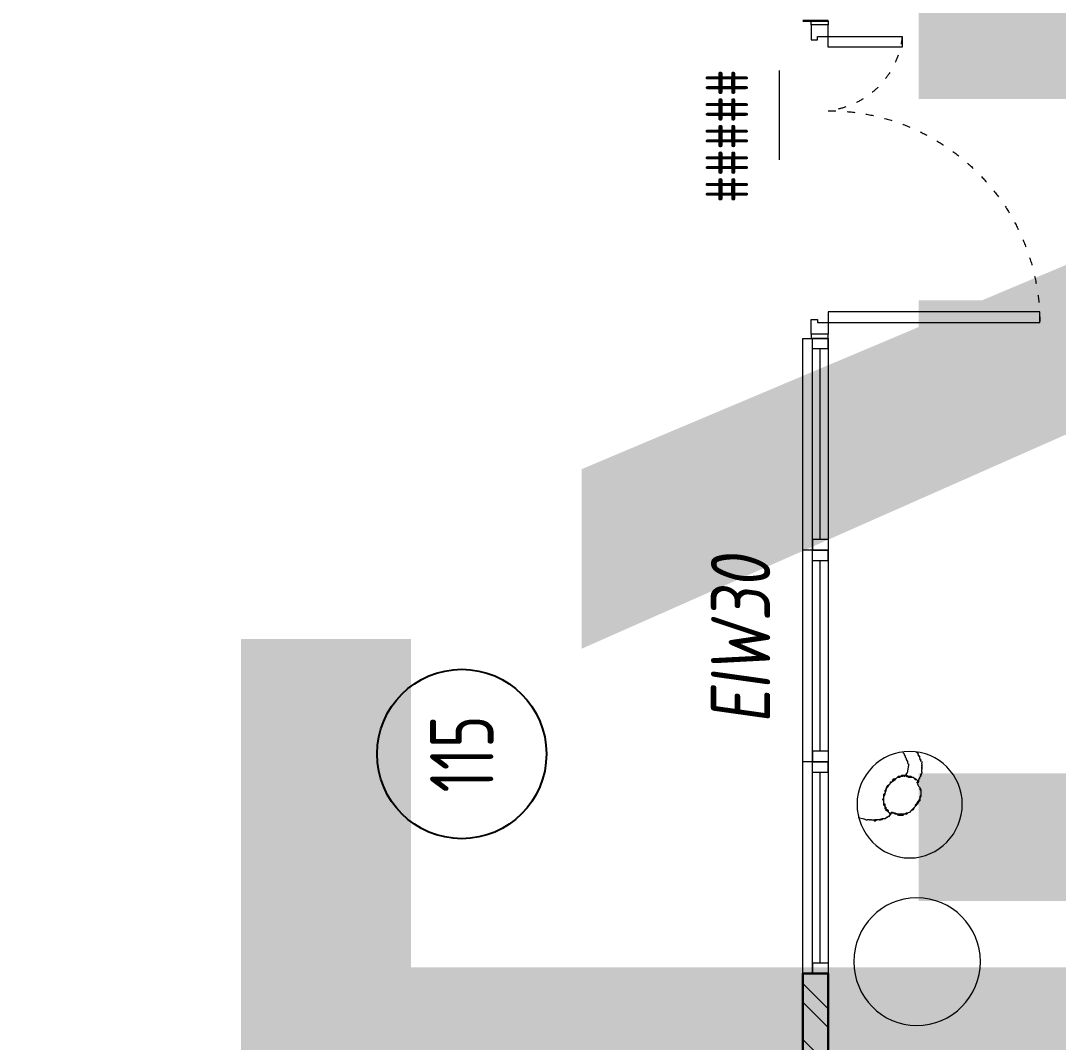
# Model space of a CAD drawing. Header units: millimetres. Extents: x -136099598 to 11807193, y 0 to 779331.
# Drawn here: x -136048492 to -136043591, y 244300 to 249124 of the extents above; entities that cross this region are included whole.
import ezdxf
from ezdxf import colors
from ezdxf.entities.mleader import LeaderData, LeaderLine
from ezdxf.enums import TextEntityAlignment as Align
from ezdxf.math import Vec2, Vec3

# ---------------------------------------------------------------- set-up
doc = ezdxf.new("R2018")
doc.units = ezdxf.units.MM
doc.header["$MEASUREMENT"] = 0
doc.linetypes.add('ACAD_ISO03W100', pattern=[30, 12, -18])
doc.layers.get('0').update_dxf_attribs({"color": 250, "lineweight": 9})
for name, color, linetype, lineweight in [('АР_Витраж', 4, 'Continuous', 15), ('АР_Двери', 5, 'Continuous', 18), ('АР_Маркер экспликации', 239, 'Continuous', 13), ('АР_Номер помещения', 1, 'Continuous', 25), ('АР_Отметки', 250, 'Continuous', 15), ('АР_Перегородки кирпич', 244, 'Continuous', 30), ('АР_Перегородки_кирпич_Штрих', 244, 'Continuous', 5), ('АР_Помещения_площадь', 19, 'Continuous', 9), ('АР_тонкая линия', 250, 'Continuous', 0)]:
    doc.layers.add(name, color=color, linetype=linetype, lineweight=lineweight)
doc.layers.add('АР_Названия помещений', color=124, linetype='Continuous', lineweight=5, plot=False)
doc.layers.add('АР_ПБ_Двери', color=7, linetype='Continuous', lineweight=15, true_color=0xdb0000)
doc.layers.add('ТХ_мебель_коридор', color=250, linetype='Continuous')
doc.styles.add('ISOCPEUR', font='isocpeur.ttf', dxfattribs={"width": 0.7})
doc.styles.get("Standard").update_dxf_attribs({"font": 'isocpeur.ttf'})
doc.styles.add('Архитект', font='isocpeur.ttf', dxfattribs={"width": 0.8, "oblique": 8})

# ---------------------------------------------------------------- blocks, each defined once
blk = doc.blocks.new('Полуторная_на лестницу')
for points in [[(75, 80), (75, 1080), (124.9, 1080), (124.9, 80)], [(1375.1, 430), (1375.1, 80), (1425, 80), (1425, 430)]]:
    blk.add_lwpolyline(points, close=True)
for points in [[(0, 0), (0, 80), (20, 80), (20, 0), (0, 0)], [(20, 80), (20, 0), (90, 0), (90, 30), (75, 30), (75, 80), (20, 80)], [(1480, 80), (1480, 0), (1410, 0), (1410, 30), (1425, 30), (1425, 80), (1480, 80)], [(1500, 0), (1500, 80), (1480, 80), (1480, 0), (1500, 0)]]:
    blk.add_lwpolyline(points)
at = {"linetype": 'ACAD_ISO03W100', "ltscale": 3}
for centre, radius, start, end in [((75, 80), 1000, 0, 90), ((1465.4, 39.6), 392.5, 95.9075, 174.0925)]:
    blk.add_arc(centre, radius, start, end, dxfattribs=at)
blk = doc.blocks.new('_DotSmall')
at = {"color": 0, "linetype": 'ByBlock', "const_width": 0.5}
blk.add_lwpolyline([(-0.0625, 0, 1), (0.0625, 0, 1)], format="xyb", close=True, dxfattribs=at)
blk = doc.blocks.new('*U411')
at = {"linetype": 'ByBlock'}
for p, q in [((0, 0), (0, -74)), ((50, 0), (0, 0)), ((0, -74), (0, 0)), ((1000, 0), (0, 0)), ((50, 0), (50, -74)), ((950, 0), (50, 0)), ((50, -37), (950, -37)), ((950, 0), (1000, 0)), ((950, 0), (950, -74)), ((1000, 0), (1000, -74)), ((1000, -74), (1000, 0)), ((50, -74), (0, -74)), ((0, -74), (1000, -74)), ((50, -74), (950, -74)), ((950, -74), (1000, -74))]:
    blk.add_line(p, q, dxfattribs=at)
blk = doc.blocks.new('*U412')
at = {"linetype": 'ByBlock'}
for p, q in [((0, 0), (0, -74)), ((50, 0), (0, 0)), ((0, -74), (0, 0)), ((1000, 0), (0, 0)), ((50, 0), (50, -74)), ((950, 0), (50, 0)), ((50, -37), (950, -37)), ((950, 0), (1000, 0)), ((950, 0), (950, -74)), ((1000, 0), (1000, -74)), ((1000, -74), (1000, 0)), ((50, -74), (0, -74)), ((0, -74), (1000, -74)), ((50, -74), (950, -74)), ((950, -74), (1000, -74))]:
    blk.add_line(p, q, dxfattribs=at)
blk = doc.blocks.new('*U413')
at = {"linetype": 'ByBlock'}
for p, q in [((0, 0), (0, -74)), ((50, 0), (0, 0)), ((0, -74), (0, 0)), ((1000, 0), (0, 0)), ((50, 0), (50, -74)), ((950, 0), (50, 0)), ((50, -37), (950, -37)), ((950, 0), (1000, 0)), ((950, 0), (950, -74)), ((1000, 0), (1000, -74)), ((1000, -74), (1000, 0)), ((50, -74), (0, -74)), ((0, -74), (1000, -74)), ((50, -74), (950, -74)), ((950, -74), (1000, -74))]:
    blk.add_line(p, q, dxfattribs=at)
blk = doc.blocks.new('*U357')
at = {"color": 7, "style": 'ISOCPEUR', "width": 0.7, "flags": 1}
blk.add_attdef('КАТЕГОРИЯ', (-499.2, -2092.2), '', height=250, dxfattribs=at)
at = {"layer": 'АР_Номер помещения', "color": 7, "style": 'ISOCPEUR', "width": 0.7}
blk.add_attdef('НОМЕР_ПОМЕЩЕНИЯ', text='', height=300, dxfattribs=at).set_placement((-4552.2, -3994.2), align=Align.MIDDLE_CENTER)
at = {"layer": 'АР_Помещения_площадь', "color": 7, "lineweight": 30, "width": 0.7, "flags": 104}
blk.add_attdef('ИМЯ_ПОМЕЩЕНИЯ', text='', height=100, dxfattribs=at).set_placement((157.6, 1217.1), align=Align.MIDDLE_CENTER)
at = {"layer": 'АР_Помещения_площадь', "color": 7, "style": 'ISOCPEUR', "width": 0.7}
blk.add_attdef('ПЛОЩАДЬ_ПОМЕЩЕНИЯ', text='', height=200, dxfattribs=at).set_placement((-4339.3, -4729.1), align=Align.MIDDLE_RIGHT)
blk = doc.blocks.new('*U73')
at = {"color": 7, "style": 'ISOCPEUR', "width": 0.7, "flags": 1}
blk.add_attdef('КАТЕГОРИЯ', (-499.2, -2092.2), '', height=250, dxfattribs=at)
at = {"layer": 'АР_Номер помещения', "color": 7, "style": 'ISOCPEUR', "width": 0.7}
blk.add_attdef('НОМЕР_ПОМЕЩЕНИЯ', text='', height=300, dxfattribs=at).set_placement((-21113.3, 1726.7), align=Align.MIDDLE_CENTER)
at = {"layer": 'АР_Помещения_площадь', "color": 7, "style": 'ISOCPEUR', "width": 0.7}
blk.add_attdef('ПЛОЩАДЬ_ПОМЕЩЕНИЯ', text='', height=200, dxfattribs=at).set_placement((-19122.1, 1178.1), align=Align.MIDDLE_RIGHT)
at = {"layer": 'АР_Помещения_площадь', "color": 7, "lineweight": 30, "width": 0.7, "flags": 104}
blk.add_attdef('ИМЯ_ПОМЕЩЕНИЯ', text='', height=100, dxfattribs=at).set_placement((157.6, 1217.1), align=Align.MIDDLE_CENTER)
blk = doc.blocks.new('*U87')
at = {"layer": 'АР_Номер помещения', "color": 7}
blk.add_circle((-14333.1, 1454.1), 400, dxfattribs=at)
at = {"layer": 'АР_Помещения_площадь', "color": 7}
blk.add_line((-11105.4, -45.5), (-11527.7, -45.5), dxfattribs=at)
at = {"color": 7, "style": 'ISOCPEUR', "width": 0.7, "flags": 1}
blk.add_attdef('КАТЕГОРИЯ', (-499.2, -2092.2), '', height=250, dxfattribs=at)
at = {"layer": 'АР_Номер помещения', "color": 7, "style": 'ISOCPEUR', "width": 0.7}
blk.add_attdef('НОМЕР_ПОМЕЩЕНИЯ', text='', height=300, dxfattribs=at).set_placement((-14333.1, 1454.1), align=Align.MIDDLE_CENTER)
at = {"layer": 'АР_Помещения_площадь', "color": 7, "lineweight": 30, "width": 0.7, "flags": 104}
blk.add_attdef('ИМЯ_ПОМЕЩЕНИЯ', text='', height=100, dxfattribs=at).set_placement((157.6, 1217.1), align=Align.MIDDLE_CENTER)
at = {"layer": 'АР_Помещения_площадь', "color": 7, "style": 'ISOCPEUR', "width": 0.7}
blk.add_attdef('ПЛОЩАДЬ_ПОМЕЩЕНИЯ', text='', height=200, dxfattribs=at).set_placement((-11100.5, 201), align=Align.MIDDLE_RIGHT)
blk = doc.blocks.new('*U88')
at = {"color": 7, "style": 'ISOCPEUR', "width": 0.7, "flags": 1}
blk.add_attdef('КАТЕГОРИЯ', (-499.2, -2092.2), '', height=250, dxfattribs=at)
at = {"layer": 'АР_Номер помещения', "color": 7, "style": 'ISOCPEUR', "width": 0.7}
blk.add_attdef('НОМЕР_ПОМЕЩЕНИЯ', text='', height=300, dxfattribs=at).set_placement((-13523, 1416.1), align=Align.MIDDLE_CENTER)
at = {"layer": 'АР_Помещения_площадь', "color": 7, "lineweight": 30, "width": 0.7, "flags": 104}
blk.add_attdef('ИМЯ_ПОМЕЩЕНИЯ', text='', height=100, dxfattribs=at).set_placement((157.6, 1217.1), align=Align.MIDDLE_CENTER)
at = {"layer": 'АР_Помещения_площадь', "color": 7, "style": 'ISOCPEUR', "width": 0.7}
blk.add_attdef('ПЛОЩАДЬ_ПОМЕЩЕНИЯ', text='', height=200, dxfattribs=at).set_placement((-13378, 618.9), align=Align.MIDDLE_RIGHT)
blk = doc.blocks.new('A$C13decc58')
at = {"layer": 'АР_Перегородки_кирпич_Штрих', "ltscale": 100}
h = blk.add_hatch(dxfattribs=at)
h.set_pattern_fill('ANSI32', color=256, scale=500)
h.set_pattern_definition([(45, (-939157.13, 101626.57), (-132.58252, 132.58252), []), (45, (-939068.74, 101626.57), (-132.58252, 132.58252), [])])
h.paths.add_polyline_path([(49416.8, 15307.9), (46505.4, 15307.9), (46505.4, 15187.9), (49416.7, 15187.9)])
at = {"layer": 'АР_Перегородки кирпич', "ltscale": 100}
for points in [[(49416.7, 15307.9), (46505.4, 15307.9)], [(49416.7, 15307.9), (49416.7, 15187.9)], [(49416.7, 15187.9), (46505.4, 15187.9)]]:
    blk.add_lwpolyline(points, dxfattribs=at)
at = {"layer": 'АР_Перегородки кирпич', "linetype": 'Continuous', "ltscale": 100}
blk.add_lwpolyline([(53916.7, 15187.9), (53916.7, 15307.9)], dxfattribs=at)
at = {"layer": 'АР_тонкая линия', "ltscale": 100}
for points in [[(49416.7, 15307.9), (52416.7, 15307.9), (52416.7, 15261.9)], [(50416.7, 15261.9), (50416.7, 15307.9)], [(51416.7, 15261.9), (51416.7, 15307.9)]]:
    blk.add_lwpolyline(points, dxfattribs=at)
at = {"layer": 'ТХ_мебель_коридор', "lineweight": 0, "ltscale": 100, "transparency": 33554687}
for points in [[(50142.9, 15008.9), (50148.2, 15019.5)], [(50142.9, 15008.9), (50142.9, 15003.6)], [(50142.9, 14993), (50142.9, 15003.6)], [(50153.5, 15045.9), (50148.2, 15019.5)], [(50148.2, 15024.7), (50148.2, 15024.7)], [(50137.6, 14966.5), (50142.9, 14971.8)], [(50137.6, 14966.5), (50142.9, 14956)], [(50142.9, 14993), (50142.9, 14987.7)], [(50142.9, 14982.4), (50142.9, 14987.7)], [(50142.9, 14982.4), (50142.9, 14971.8), (50142.9, 14966.5)], [(50142.9, 14950.7), (50142.9, 14961.2), (50142.9, 14966.5)], [(50142.9, 14950.7), (50142.9, 14956)], [(50142.9, 14945.4), (50142.9, 14950.7)], [(50142.9, 14945.4), (50148.2, 14934.8)], [(50142.9, 14945.4), (50142.9, 14940.1)], [(50148.2, 14940.1), (50142.9, 14945.4)], [(50142.9, 14934.8), (50142.9, 14940.1)], [(50148.2, 14929.5), (50142.9, 14934.8)], [(50148.2, 14929.5), (50148.2, 14934.8)], [(50148.2, 14918.9), (50148.2, 14929.5)], [(50153.5, 14913.6), (50153.5, 14913.6), (50148.2, 14918.9)], [(50153.5, 14908.3), (50153.5, 14913.6)], [(50158.8, 14903), (50153.5, 14908.3)], [(50158.8, 14897.7), (50158.8, 14903)], [(50174.7, 14897.7), (50179.9, 14903)], [(50179.9, 14903), (50185.2, 14908.3)], [(50179.9, 14903), (50185.2, 14903)], [(50185.2, 14913.6), (50190.5, 14913.6)], [(50185.2, 14908.3), (50185.2, 14913.6)], [(50185.2, 14903), (50190.5, 14908.3)], [(50190.5, 14913.6), (50195.8, 14918.9)], [(50190.5, 14913.6), (50190.5, 14913.6)], [(50190.5, 14908.3), (50195.8, 14913.6)], [(50195.8, 14918.9), (50206.4, 14918.9)], [(50195.8, 14913.6), (50201.1, 14913.6)], [(50201.1, 14913.6), (50206.4, 14918.9)], [(50206.4, 14918.9), (50211.7, 14924.2)], [(50206.4, 14918.9), (50211.7, 14918.9)], [(50211.7, 14924.2), (50217, 14924.2)], [(50211.7, 14918.9), (50217, 14918.9)], [(50211.7, 14918.9), (50211.7, 14918.9)], [(50217, 14924.2), (50222.3, 14924.2)], [(50217, 14924.2), (50227.6, 14924.2)], [(50217, 14918.9), (50217, 14924.2)], [(50222.3, 14924.2), (50232.9, 14924.2)], [(50222.3, 14924.2), (50222.3, 14924.2)], [(50227.6, 14924.2), (50232.9, 14924.2)], [(50232.9, 14924.2), (50238.2, 14929.5)], [(50232.9, 14924.2), (50238.2, 14924.2)], [(50238.2, 14929.5), (50248.7, 14924.2)], [(50238.2, 14929.5), (50238.2, 14929.5)], [(50238.2, 14924.2), (50248.7, 14924.2)], [(50248.7, 14924.2), (50254, 14924.2)], [(50254, 14924.2), (50264.6, 14924.2)], [(50254, 14924.2), (50264.6, 14918.9)], [(50264.6, 14924.2), (50269.9, 14918.9)], [(50269.9, 14918.9), (50264.6, 14924.2)], [(50264.6, 14918.9), (50269.9, 14918.9)], [(50269.9, 14918.9), (50280.5, 14913.6)], [(50275.2, 14918.9), (50269.9, 14918.9)], [(50275.2, 14918.9), (50280.5, 14918.9)], [(50280.5, 14918.9), (50285.8, 14913.6)], [(50280.5, 14913.6), (50285.8, 14913.6)], [(50291.1, 14913.6), (50285.8, 14913.6)], [(50285.8, 14913.6), (50296.4, 14908.3)], [(50291.1, 14913.6), (50301.7, 14908.3)], [(50296.4, 14908.3), (50301.7, 14908.3)], [(50296.4, 14908.3), (50301.7, 14903)], [(50301.7, 14908.3), (50301.7, 14908.3)], [(50306.9, 14903), (50301.7, 14908.3)], [(50301.7, 14903), (50312.2, 14897.7)], [(50312.2, 14897.7), (50306.9, 14903)], [(50158.8, 14897.7), (50164.1, 14897.7)], [(50169.4, 14892.5), (50164.1, 14897.7)], [(50164.1, 14855.4), (50169.4, 14860.7)], [(50164.1, 14844.8), (50164.1, 14855.4)], [(50169.4, 14897.7), (50169.4, 14897.7), (50169.4, 14897.7), (50169.4, 14892.5), (50169.4, 14892.5), (50169.4, 14892.5), (50169.4, 14892.5), (50169.4, 14892.5), (50169.4, 14892.5), (50169.4, 14892.5), (50169.4, 14892.5)], [(50169.4, 14892.5), (50169.4, 14897.7)], [(50169.4, 14892.5), (50174.7, 14892.5), (50174.7, 14897.7)], [(50174.7, 14897.7), (50169.4, 14897.7)], [(50179.9, 14887.2), (50169.4, 14892.5)], [(50169.4, 14892.5), (50169.4, 14892.5)], [(50169.4, 14871.3), (50174.7, 14876.6)], [(50169.4, 14860.7), (50169.4, 14871.3)], [(50169.4, 14860.7), (50174.7, 14871.3)], [(50169.4, 14855.4), (50169.4, 14860.7)], [(50169.4, 14844.8), (50169.4, 14855.4)], [(50174.7, 14897.7), (50174.7, 14897.7)], [(50174.7, 14881.9), (50174.7, 14887.2)], [(50174.7, 14876.6), (50174.7, 14887.2)], [(50174.7, 14876.6), (50179.9, 14887.2)], [(50174.7, 14876.6), (50179.9, 14881.9)], [(50174.7, 14871.3), (50174.7, 14876.6)], [(50317.5, 14892.5), (50312.2, 14897.7)], [(50317.5, 14892.5), (50322.8, 14892.5)], [(50317.5, 14892.5), (50322.8, 14887.2)], [(50322.8, 14892.5), (50322.8, 14887.2), (50322.8, 14887.2)], [(50322.8, 14887.2), (50328.1, 14876.6)], [(50328.1, 14881.9), (50328.1, 14881.9), (50322.8, 14887.2)], [(50333.4, 14876.6), (50328.1, 14887.2)], [(50328.1, 14881.9), (50333.4, 14881.9)], [(50333.4, 14881.9), (50328.1, 14881.9)], [(50333.4, 14876.6), (50333.4, 14881.9), (50328.1, 14881.9)], [(50328.1, 14881.9), (50333.4, 14876.6)], [(50328.1, 14876.6), (50333.4, 14871.3)], [(50333.4, 14876.6), (50338.7, 14871.3)], [(50333.4, 14876.6), (50338.7, 14876.6)], [(50333.4, 14871.3), (50338.7, 14866)], [(50338.7, 14871.3), (50338.7, 14866)], [(50338.7, 14866), (50344, 14860.7)], [(50344, 14860.7), (50344, 14850.1)], [(50344, 14860.7), (50349.3, 14855.4), (50349.3, 14855.4)], [(50349.3, 14855.4), (50349.3, 14844.8)], [(50164.1, 14834.2), (50164.1, 14844.8)], [(50169.4, 14829), (50164.1, 14834.2)], [(50169.4, 14839.5), (50169.4, 14844.8)], [(50169.4, 14829), (50169.4, 14839.5)], [(50169.4, 14818.4), (50169.4, 14829)], [(50174.7, 14818.4), (50169.4, 14829)], [(50169.4, 14818.4), (50174.7, 14813.1)], [(50174.7, 14813.1), (50174.7, 14818.4)], [(50179.9, 14802.5), (50174.7, 14813.1)], [(50344, 14850.1), (50349.3, 14844.8)], [(50349.3, 14818.4), (50344, 14807.8)], [(50344, 14807.8), (50344, 14797.2)], [(50349.3, 14844.8), (50349.3, 14844.8), (50354.6, 14839.5)], [(50349.3, 14844.8), (50349.3, 14839.5)], [(50349.3, 14839.5), (50349.3, 14834.2)], [(50349.3, 14829), (50349.3, 14834.2)], [(50349.3, 14829), (50349.3, 14823.7)], [(50349.3, 14823.7), (50354.6, 14823.7), (50354.6, 14818.4)], [(50354.6, 14818.4), (50349.3, 14813.1)], [(50354.6, 14818.4), (50349.3, 14813.1), (50354.6, 14818.4), (50349.3, 14818.4)], [(50354.6, 14818.4), (50354.6, 14818.4), (50349.3, 14818.4)], [(50349.3, 14813.1), (50349.3, 14807.8)], [(50349.3, 14807.8), (50349.3, 14797.2)], [(50354.6, 14839.5), (50354.6, 14834.2)], [(50354.6, 14834.2), (50354.6, 14823.7)], [(50354.6, 14823.7), (50354.6, 14823.7)], [(50359.9, 14818.4), (50354.6, 14818.4), (50354.6, 14823.7), (50354.6, 14823.7)], [(50354.6, 14823.7), (50354.6, 14818.4)], [(50354.6, 14818.4), (50354.6, 14818.4)], [(50365.2, 14813.1), (50359.9, 14818.4)], [(50365.2, 14813.1), (50391.6, 14807.8)], [(50391.6, 14807.8), (50396.9, 14807.8)], [(50402.2, 14807.8), (50396.9, 14807.8)], [(50412.8, 14813.1), (50402.2, 14807.8), (50402.2, 14807.8)], [(50407.5, 14807.8), (50402.2, 14807.8)], [(50428.7, 14818.4), (50418.1, 14813.1), (50412.8, 14813.1)], [(50433.9, 14818.4), (50428.7, 14818.4)], [(50433.9, 14818.4), (50439.2, 14823.7)], [(50444.5, 14823.7), (50439.2, 14823.7), (50439.2, 14823.7)], [(50455.1, 14829), (50449.8, 14829), (50444.5, 14823.7)], [(50455.1, 14829), (50460.4, 14834.2)], [(50185.2, 14797.2), (50179.9, 14802.5)], [(50190.5, 14786.6), (50185.2, 14797.2)], [(50190.5, 14791.9), (50185.2, 14797.2)], [(50201.1, 14781.3), (50190.5, 14791.9)], [(50201.1, 14781.3), (50190.5, 14786.6)], [(50206.4, 14776), (50201.1, 14781.3)], [(50211.7, 14770.7), (50206.4, 14776)], [(50211.7, 14776), (50206.4, 14776)], [(50211.7, 14776), (50211.7, 14770.7)], [(50217, 14770.7), (50211.7, 14776)], [(50217, 14765.5), (50211.7, 14770.7), (50211.7, 14770.7), (50211.7, 14770.7)], [(50227.6, 14765.5), (50217, 14770.7)], [(50227.6, 14760.2), (50217, 14765.5)], [(50232.9, 14760.2), (50227.6, 14765.5)], [(50232.9, 14754.9), (50227.6, 14760.2)], [(50243.4, 14754.9), (50232.9, 14760.2)], [(50243.4, 14754.9), (50232.9, 14754.9)], [(50254, 14749.6), (50243.4, 14754.9)], [(50254, 14754.9), (50243.4, 14754.9)], [(50259.3, 14749.6), (50254, 14754.9)], [(50285.8, 14754.9), (50280.5, 14749.6)], [(50296.4, 14754.9), (50285.8, 14749.6)], [(50296.4, 14754.9), (50285.8, 14754.9)], [(50301.7, 14760.2), (50296.4, 14754.9)], [(50312.2, 14765.5), (50301.7, 14760.2)], [(50312.2, 14765.5), (50312.2, 14765.5), (50301.7, 14760.2)], [(50312.2, 14765.5), (50306.9, 14760.2)], [(50312.2, 14765.5), (50312.2, 14765.5)], [(50317.5, 14765.5), (50312.2, 14765.5), (50312.2, 14765.5)], [(50317.5, 14765.5), (50317.5, 14765.5), (50312.2, 14765.5)], [(50322.8, 14765.5), (50317.5, 14770.7)], [(50317.5, 14765.5), (50317.5, 14765.5)], [(50317.5, 14765.5), (50322.8, 14760.2), (50322.8, 14760.2)], [(50317.5, 14765.5), (50322.8, 14765.5), (50322.8, 14765.5), (50322.8, 14765.5), (50322.8, 14765.5)], [(50317.5, 14760.2), (50322.8, 14760.2), (50322.8, 14760.2)], [(50322.8, 14765.5), (50322.8, 14760.2)], [(50322.8, 14765.5), (50322.8, 14765.5)], [(50328.1, 14765.5), (50322.8, 14765.5)], [(50328.1, 14760.2), (50328.1, 14760.2), (50328.1, 14760.2), (50322.8, 14760.2), (50322.8, 14760.2), (50322.8, 14760.2)], [(50322.8, 14760.2), (50322.8, 14760.2)], [(50333.4, 14770.7), (50328.1, 14765.5)], [(50328.1, 14765.5), (50328.1, 14765.5)], [(50328.1, 14765.5), (50328.1, 14765.5), (50328.1, 14760.2)], [(50333.4, 14760.2), (50328.1, 14760.2)], [(50328.1, 14760.2), (50328.1, 14760.2)], [(50338.7, 14781.3), (50333.4, 14776)], [(50338.7, 14776), (50333.4, 14770.7)], [(50333.4, 14776), (50333.4, 14770.7)], [(50338.7, 14754.9), (50333.4, 14760.2)], [(50344, 14786.6), (50344, 14786.6), (50338.7, 14781.3)], [(50344, 14786.6), (50338.7, 14781.3)], [(50338.7, 14781.3), (50338.7, 14776)], [(50338.7, 14754.9), (50344, 14754.9)], [(50338.7, 14754.9), (50338.7, 14754.9)], [(50349.3, 14797.2), (50344, 14791.9)], [(50344, 14797.2), (50344, 14791.9)], [(50344, 14791.9), (50344, 14786.6)], [(50344, 14754.9), (50349.3, 14749.6)], [(50423.4, 14749.6), (50428.7, 14754.9)], [(50433.9, 14754.9), (50428.7, 14754.9)], [(50433.9, 14754.9), (50444.5, 14754.9), (50444.5, 14760.2)], [(50460.4, 14765.5), (50444.5, 14760.2)], [(50455.1, 14760.2), (50460.4, 14770.7)], [(50259.3, 14749.6), (50254, 14749.6)], [(50269.9, 14749.6), (50259.3, 14749.6)], [(50280.5, 14749.6), (50269.9, 14749.6)], [(50285.8, 14749.6), (50280.5, 14749.6)], [(50354.6, 14749.6), (50349.3, 14749.6)], [(50349.3, 14749.6), (50354.6, 14749.6)], [(50354.6, 14749.6), (50359.9, 14749.6)], [(50354.6, 14749.6), (50359.9, 14744.3)], [(50359.9, 14744.3), (50365.2, 14744.3)], [(50370.4, 14744.3), (50365.2, 14744.3)], [(50370.4, 14744.3), (50381, 14744.3)], [(50386.3, 14744.3), (50381, 14744.3)], [(50396.9, 14744.3), (50386.3, 14744.3)], [(50386.3, 14744.3), (50391.6, 14744.3)], [(50396.9, 14744.3), (50391.6, 14744.3), (50391.6, 14744.3)], [(50402.2, 14744.3), (50396.9, 14744.3)], [(50396.9, 14744.3), (50402.2, 14744.3)], [(50407.5, 14744.3), (50402.2, 14744.3)], [(50407.5, 14744.3), (50412.8, 14744.3)], [(50418.1, 14744.3), (50412.8, 14744.3)], [(50418.1, 14749.6), (50423.4, 14749.6)], [(50428.7, 14749.6), (50423.4, 14749.6)]]:
    blk.add_lwpolyline(points, dxfattribs=at)
for points in [[(50169.4, 14892.5), (50169.4, 14892.5), (50169.4, 14892.5), (50169.4, 14892.5), (50169.4, 14892.5), (50169.4, 14892.5), (50169.4, 14892.5)], [(50169.4, 14892.5), (50169.4, 14892.5)], [(50349.3, 14823.7), (50349.3, 14823.7)], [(50354.6, 14818.4), (50354.6, 14818.4)], [(50206.4, 14776), (50206.4, 14776)], [(50211.7, 14776), (50211.7, 14776)], [(50312.2, 14765.5), (50312.2, 14765.5)], [(50322.8, 14760.2), (50322.8, 14760.2)], [(50328.1, 14765.5), (50328.1, 14765.5)], [(50328.1, 14760.2), (50328.1, 14760.2)]]:
    blk.add_lwpolyline(points, close=True, dxfattribs=at)
for points in [[(49774.9, 14770.2), (49774.9, 14600.9), (49637.3, 14468.6), (49473.3, 14468.6), (49309.2, 14468.6), (49171.6, 14600.9), (49171.6, 14770.2), (49171.6, 14934.3), (49309.2, 15066.6), (49473.3, 15066.6), (49637.3, 15066.6), (49774.9, 14934.3), (49774.9, 14770.2)], [(50465.7, 14802.5), (50465.7, 14664.9), (50354.6, 14553.8), (50217, 14553.8), (50079.4, 14553.8), (49963, 14664.9), (49963, 14802.5), (49963, 14940.1), (50079.4, 15051.2), (50217, 15051.2), (50354.6, 15051.2), (50465.7, 14940.1), (50465.7, 14802.5)]]:
    blk.add_open_spline(points, degree=3, knots=[0, 0, 0, 0, 1, 1, 1, 2, 2, 2, 3, 3, 3, 4, 4, 4, 4], dxfattribs=at)
at = {"layer": 'АР_Витраж', "ltscale": 100, "xscale": -1, "rotation": 180.0001519656341}
for name, p in [('*U413', (49416.7, 15187.8)), ('*U412', (50416.7, 15187.9)), ('*U411', (51416.7, 15187.9))]:
    blk.add_blockref(name, p, dxfattribs=at)
at = {"layer": 'АР_Двери', "xscale": -1, "rotation": 180}
blk.add_blockref('Полуторная_на лестницу', (52416.7, 15267.9), dxfattribs=at)
at = {"layer": 'АР_Маркер экспликации', "color": 7}
ref = blk.add_blockref('*U357', (19780.3, 45872.1), dxfattribs=at)
lines = blk.add_mtext('\\W0.8000;Коридор с местом установки холодильного оборудования', dxfattribs={"layer": 'АР_Названия помещений', "insert": (18215.3, 41896.1), "char_height": 4954.897, "width": 926.94, "attachment_point": 1})
ref.add_attrib('ИМЯ_ПОМЕЩЕНИЯ', '', (18215.3, 41896.1), dxfattribs={"flags": 104}).embed_mtext(lines)
ref = blk.add_blockref('*U73', (42461.1, 19400.3), dxfattribs=at)
lines = blk.add_mtext('\\W0.8000;Туалет медблока с местом для приготовления дезинфицирующих растворов и хранения уборочного инвентаря, предназначенных для помещений медицинского назначения', dxfattribs={"layer": 'АР_Названия помещений', "insert": (21009.5, 19964.8), "char_height": 8631.588, "width": 926.94, "attachment_point": 1})
ref.add_attrib('ИМЯ_ПОМЕЩЕНИЯ', '', (21009.5, 19964.8), dxfattribs={"flags": 104}).embed_mtext(lines)
ref = blk.add_blockref('*U87', (64787.2, 15464.5), dxfattribs=at)
ref.add_attrib('НОМЕР_ПОМЕЩЕНИЯ', '115', dxfattribs={"layer": 'АР_Номер помещения', "color": 7, "height": 300, "style": 'ISOCPEUR', "width": 0.7}).set_placement((50454.1, 16918.6), align=Align.MIDDLE_CENTER)
lines = blk.add_mtext('\\W0.8000;Учебные кабинеты (2 - 4 классы)', dxfattribs={"layer": 'АР_Названия помещений', "insert": (50737.3, 16351.9), "char_height": 7446.737, "width": 926.94, "attachment_point": 1})
ref.add_attrib('ИМЯ_ПОМЕЩЕНИЯ', '', (50737.3, 16351.9), dxfattribs={"flags": 104}).embed_mtext(lines)
ref.add_attrib('ПЛОЩАДЬ_ПОМЕЩЕНИЯ', '#####', dxfattribs={"layer": 'АР_Помещения_площадь', "color": 7, "height": 200, "style": 'ISOCPEUR', "width": 0.7}).set_placement((53686.7, 15665.5), align=Align.MIDDLE_RIGHT)
ref = blk.add_blockref('*U88', (47619.4, 15478.9), dxfattribs=at)
lines = blk.add_mtext('\\W0.8000;Учебные кабинеты (2 - 4 классы)', dxfattribs={"layer": 'АР_Названия помещений', "insert": (33608.1, 16248.2), "char_height": 6412.4, "width": 926.94, "attachment_point": 1})
ref.add_attrib('ИМЯ_ПОМЕЩЕНИЯ', '', (33608.1, 16248.2), dxfattribs={"flags": 104}).embed_mtext(lines)
at = {"layer": 'АР_ПБ_Двери', "lineweight": 35, "style": 'Архитект', "oblique": 8, "width": 0.8}
blk.add_text('EIW30', height=280, dxfattribs=at).set_placement((50596.8, 15461.4))
at = {"layer": 'АР_Отметки'}
ml = blk.add_multileader_mtext('Standard', dxfattribs=at)
ml.set_content('+1,975', color=256, style='ISOCPEUR')
ml.set_leader_properties(color=256, linetype='Continuous', lineweight=-1)
ml.set_arrow_properties(name='DOTSMALL')
ml.build(insert=Vec2(0, 0))
ml.multileader.update_dxf_attribs({"has_text_frame": 1, "text_left_attachment_type": 4, "text_right_attachment_type": 4, "dogleg_length": 100, "arrow_head_size": 180})
ctx = ml.context
ctx.base_point, ctx.char_height, ctx.arrow_head_size, ctx.landing_gap_size, ctx.plane_origin = Vec3(67184.2, 63069.3, 0), 250, 180, 50, Vec3(67102.8, 61868.4, 0)
ctx.left_attachment, ctx.right_attachment = 4, 4
notes = []
notes.append((ctx, [(0, (0, 0, 0), (0, 0), (1, 0), 1, [])]))
ctx.mtext.insert, ctx.mtext.width, ctx.mtext.line_spacing_style, ctx.mtext.flow_direction = Vec3(67234.2, 63469.3, 0), 852.697, 2, 5
ml = blk.add_multileader_mtext('Standard', dxfattribs=at)
ml.set_content('0,000', color=256, style='ISOCPEUR')
ml.set_leader_properties(color=256, linetype='Continuous', lineweight=-1)
ml.set_arrow_properties(name='DOTSMALL')
ml.build(insert=Vec2(0, 0))
ml.multileader.update_dxf_attribs({"has_text_frame": 1, "text_left_attachment_type": 4, "text_right_attachment_type": 4, "dogleg_length": 100, "arrow_head_size": 180})
ctx = ml.context
ctx.base_point, ctx.char_height, ctx.arrow_head_size, ctx.landing_gap_size, ctx.plane_origin = Vec3(67976.9, 56051.7, 0), 250, 180, 50, Vec3(67895.5, 54850.8, 0)
ctx.left_attachment, ctx.right_attachment = 4, 4
notes.append((ctx, [(0, (0, 0, 0), (0, 0), (1, 0), 1, [])]))
ctx.mtext.insert, ctx.mtext.width, ctx.mtext.line_spacing_style, ctx.mtext.flow_direction = Vec3(68026.9, 56451.7, 0), 852.697, 2, 5
ml = blk.add_multileader_mtext('Standard', dxfattribs=at)
ml.set_content('-0,540', color=256, style='ISOCPEUR')
ml.set_leader_properties(color=256, linetype='Continuous', lineweight=-1)
ml.set_arrow_properties(name='DOTSMALL')
ml.build(insert=Vec2(0, 0))
ml.multileader.update_dxf_attribs({"has_text_frame": 1, "text_left_attachment_type": 4, "text_right_attachment_type": 4, "dogleg_length": 100, "arrow_head_size": 180})
ctx = ml.context
ctx.base_point, ctx.char_height, ctx.arrow_head_size, ctx.landing_gap_size, ctx.plane_origin = Vec3(65416.4, 20810.1, 0), 250, 180, 50, Vec3(65335, 19609.2, 0)
ctx.left_attachment, ctx.right_attachment = 4, 4
notes.append((ctx, [(0, (0, 0, 0), (0, 0), (1, 0), 1, [])]))
ctx.mtext.insert, ctx.mtext.width, ctx.mtext.line_spacing_style, ctx.mtext.flow_direction = Vec3(65466.4, 21210.1, 0), 852.697, 2, 5
ml = blk.add_multileader_mtext('Standard', dxfattribs=at)
ml.set_content('-0,530', color=256, style='ISOCPEUR')
ml.set_leader_properties(color=256, linetype='Continuous', lineweight=-1)
ml.set_arrow_properties(name='DOTSMALL')
ml.build(insert=Vec2(0, 0))
ml.multileader.update_dxf_attribs({"has_text_frame": 1, "text_left_attachment_type": 4, "text_right_attachment_type": 4, "dogleg_length": 100, "arrow_head_size": 180})
ctx = ml.context
ctx.base_point, ctx.char_height, ctx.arrow_head_size, ctx.landing_gap_size, ctx.plane_origin = Vec3(64358.4, 18425.9, 0), 250, 180, 50, Vec3(64109.1, 17831.7, 0)
ctx.left_attachment, ctx.right_attachment = 4, 4
notes.append((ctx, [(0, (0, 0, 0), (0, 0), (1, 0), 1, [])]))
ctx.mtext.insert, ctx.mtext.width, ctx.mtext.line_spacing_style, ctx.mtext.flow_direction = Vec3(64408.4, 18825.9, 0), 852.697, 2, 5
ml = blk.add_multileader_mtext('Standard', dxfattribs=at)
ml.set_content('-0,530', color=256, style='ISOCPEUR')
ml.set_leader_properties(color=256, linetype='Continuous', lineweight=-1)
ml.set_arrow_properties(name='DOTSMALL')
ml.build(insert=Vec2(0, 0))
ml.multileader.update_dxf_attribs({"has_text_frame": 1, "text_left_attachment_type": 4, "text_right_attachment_type": 4, "dogleg_length": 100, "arrow_head_size": 180})
ctx = ml.context
ctx.base_point, ctx.char_height, ctx.arrow_head_size, ctx.landing_gap_size, ctx.plane_origin = Vec3(66279.8, 18397.9, 0), 250, 180, 50, Vec3(66178.5, 17803.8, 0)
ctx.left_attachment, ctx.right_attachment = 4, 4
notes.append((ctx, [(0, (0, 0, 0), (0, 0), (1, 0), 1, [])]))
ctx.mtext.insert, ctx.mtext.width, ctx.mtext.line_spacing_style, ctx.mtext.flow_direction = Vec3(66329.8, 18797.9, 0), 852.697, 2, 5
for ctx, leaders in notes:
    for number, flags, end, landing, length, lines in leaders:
        leader = LeaderData()
        leader.index, (leader.has_last_leader_line, leader.has_dogleg_vector, leader.attachment_direction) = number, flags
        leader.last_leader_point, leader.dogleg_vector, leader.dogleg_length = Vec3(end), Vec3(landing), length
        for number, points, colour, breaks in lines:
            line = LeaderLine()
            line.index, line.vertices, line.color, line.breaks = number, Vec3.list(points), colors.encode_raw_color(colour), breaks
            leader.lines.append(line)
        ctx.leaders.append(leader)

msp = doc.modelspace()

# ---------------------------------------------------------------- block references
at = {"ltscale": 150, "rotation": 89.99999999999999}
msp.add_blockref('A$C13decc58', (-136029490.008, 195207.354), dxfattribs=at)

doc.saveas('drawing.dxf')
